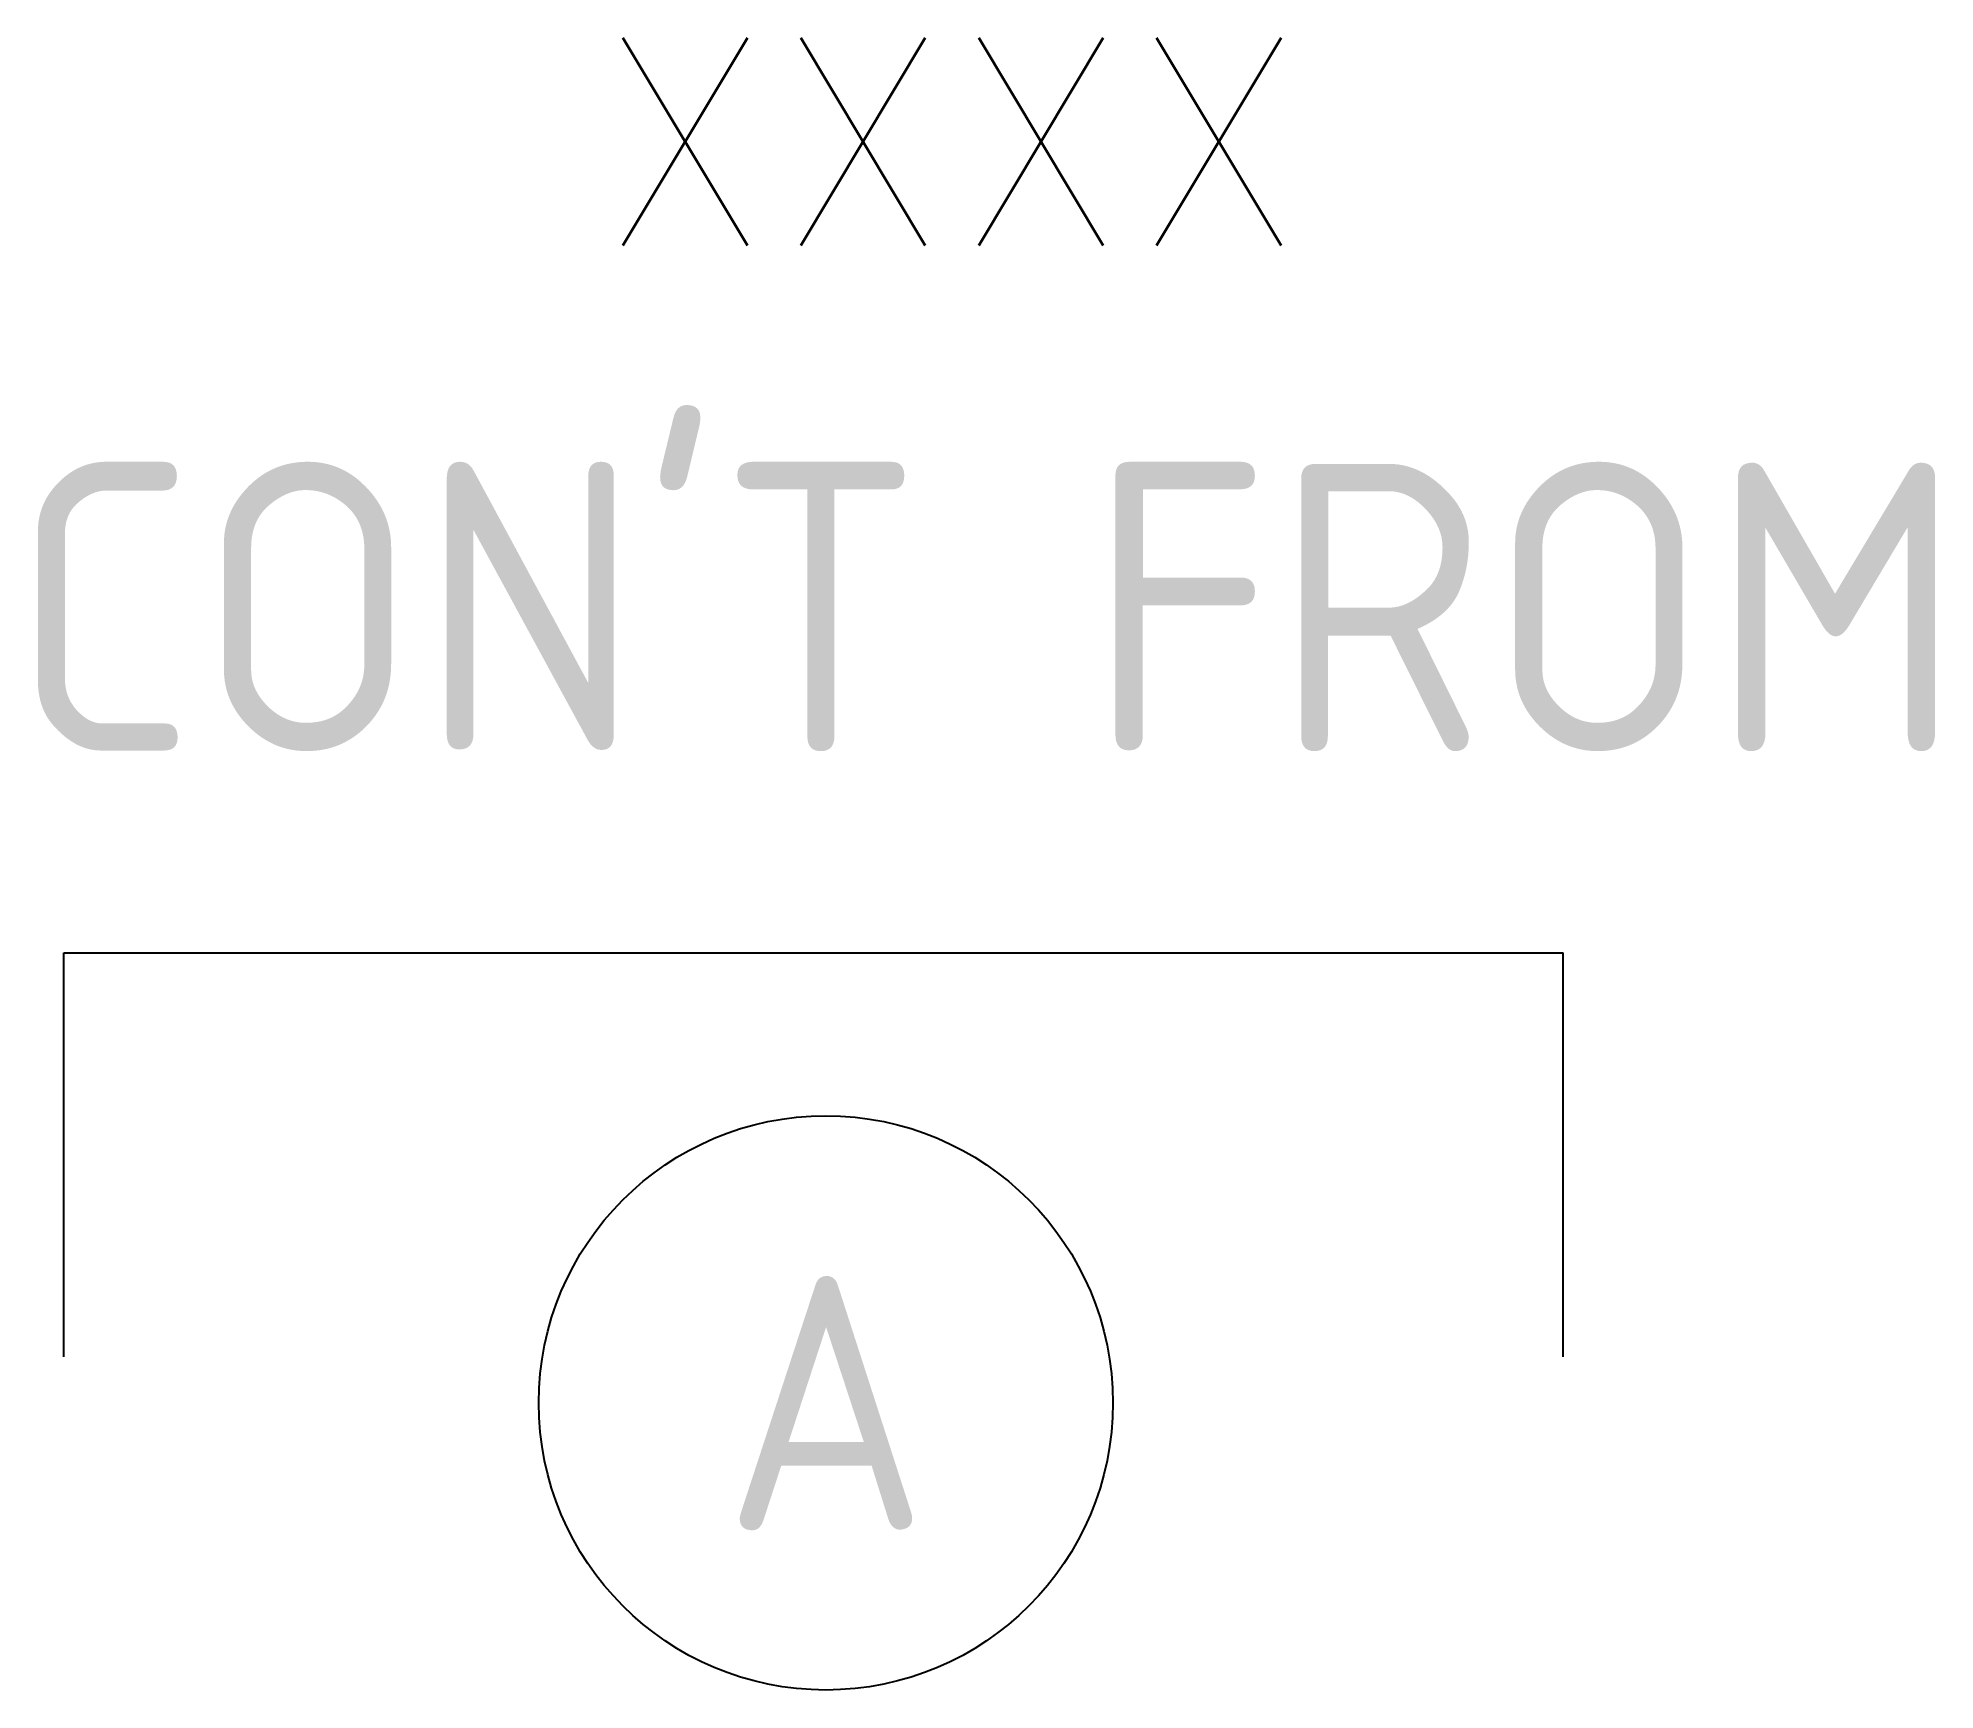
# Model space of a CAD drawing. Header units: millimetres. Extents: x 52.3 to 68.7, y 240.6 to 254.9.
import ezdxf
from ezdxf.enums import TextEntityAlignment as Align

# ---------------------------------------------------------------- set-up
doc = ezdxf.new("R2010")
doc.units = ezdxf.units.MM
doc.styles.add('ISOCP', font='isocp.shx')
doc.styles.add('ROMANS', font='romans.shx', dxfattribs={"height": 2.5})

# ---------------------------------------------------------------- blocks, each defined once
blk = doc.blocks.new('UBSBIT_UP_CONT')
for p, q in [((52.5, 247), (65.5, 247)), ((52.5, 243.5), (52.5, 247)), ((65.5, 243.5), (65.5, 247))]:
    blk.add_line(p, q)
blk.add_circle((59.107, 243.1), 2.489)
at = {"insert": (60.5, 250), "char_height": 2.5, "width": 32.5701, "attachment_point": 5, "style": 'ISOCP'}
blk.add_mtext("{CON'T FROM}", dxfattribs=at)
at = {"style": 'ROMANS'}
blk.add_attdef('CONT', text='', height=1.8, dxfattribs=at).set_placement((60.201, 254.032), align=Align.MIDDLE_CENTER)
at = {"style": 'ISOCP', "flags": 4}
blk.add_attdef('A', text='', height=2.2, dxfattribs=at).set_placement((59.108, 243.1), align=Align.MIDDLE_CENTER)

msp = doc.modelspace()

# ---------------------------------------------------------------- block references
msp.add_blockref('UBSBIT_UP_CONT', (0, 0)).add_auto_attribs({'A': 'A', 'CONT': 'XXXX'})

doc.saveas('drawing.dxf')
